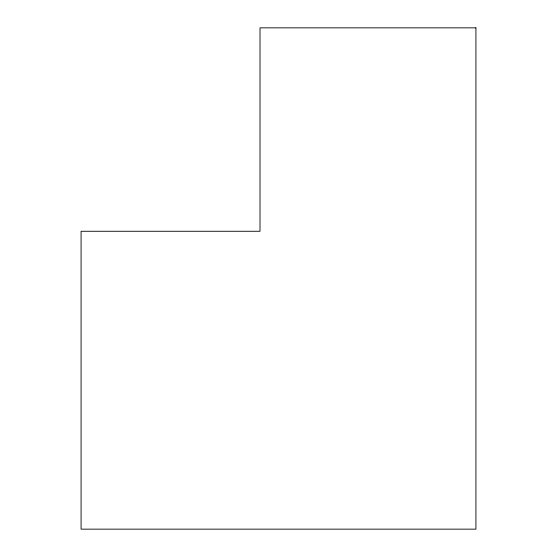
<?xml version="1.0" encoding="UTF-8"?>
<svg xmlns="http://www.w3.org/2000/svg" width="557" height="557" viewBox="0 0 557 557"><rect width="100%" height="100%" fill="white"/><g stroke="black" fill="none" stroke-linecap="round" stroke-linejoin="round"><path stroke-width="0.84" d="M475.922 27.85L260.008 27.85L260.008 231.266L81.078 231.266L81.078 529.15L475.922 529.15L475.922 27.85"/></g></svg>
